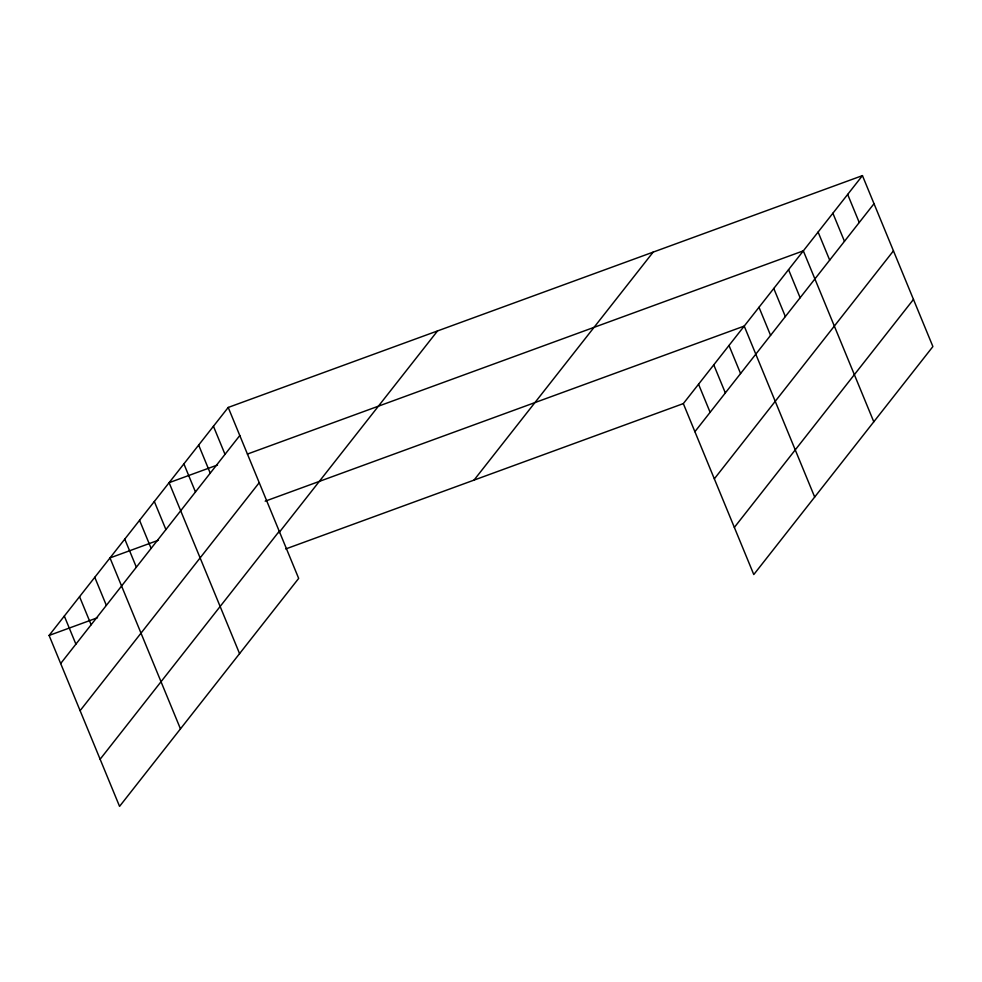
<?xml version="1.0" encoding="UTF-8"?>
<svg xmlns="http://www.w3.org/2000/svg" width="982" height="982" viewBox="0 0 982 982"><rect width="100%" height="100%" fill="white"/><g stroke="black" fill="none" stroke-linecap="round" stroke-linejoin="round"><path stroke-width="1.47" d="M228.217 407.444L298.675 578.398L119.559 806.382L49.1 635.44L228.217 407.444L862.442 175.618L932.9 346.56L753.783 574.556L683.325 403.602L862.442 175.618M60.675 663.525L239.792 435.529M80.107 710.661L259.223 482.678M100.127 759.233L279.244 531.25M278.986 532.71L437.518 330.946M474.024 480.112L653.153 252.116M694.9 431.687L874.017 203.704M714.331 478.835L893.448 250.852M734.352 527.408L913.469 299.424M217.513 464.989L169.113 482.678L239.571 653.631M247.415 454.065L803.325 250.852L873.796 421.806M158.409 540.223L109.996 557.923L180.455 728.865M265.189 501.188L744.221 326.085L814.679 497.039M49.1 635.44L97.513 617.739M285.713 548.95L683.325 403.602M847.662 194.424L859.238 222.509M832.883 213.229L844.459 241.314M818.104 232.047L829.68 260.132M788.558 269.657L800.134 297.742M773.779 288.475L785.354 316.56M759 307.28L770.575 335.365M729 345.468L740.575 373.553M713.767 364.85L725.342 392.935M698.546 384.232L710.121 412.317M213.438 426.249L225.013 454.335M198.659 445.067L210.234 473.152M183.892 463.872L195.467 491.957M154.334 501.495L165.909 529.58M139.554 520.3L151.13 548.386M124.775 539.106L136.351 567.191M94.775 577.293L106.351 605.378M79.554 596.675L91.13 624.761M64.321 616.058L75.896 644.143"/></g></svg>
